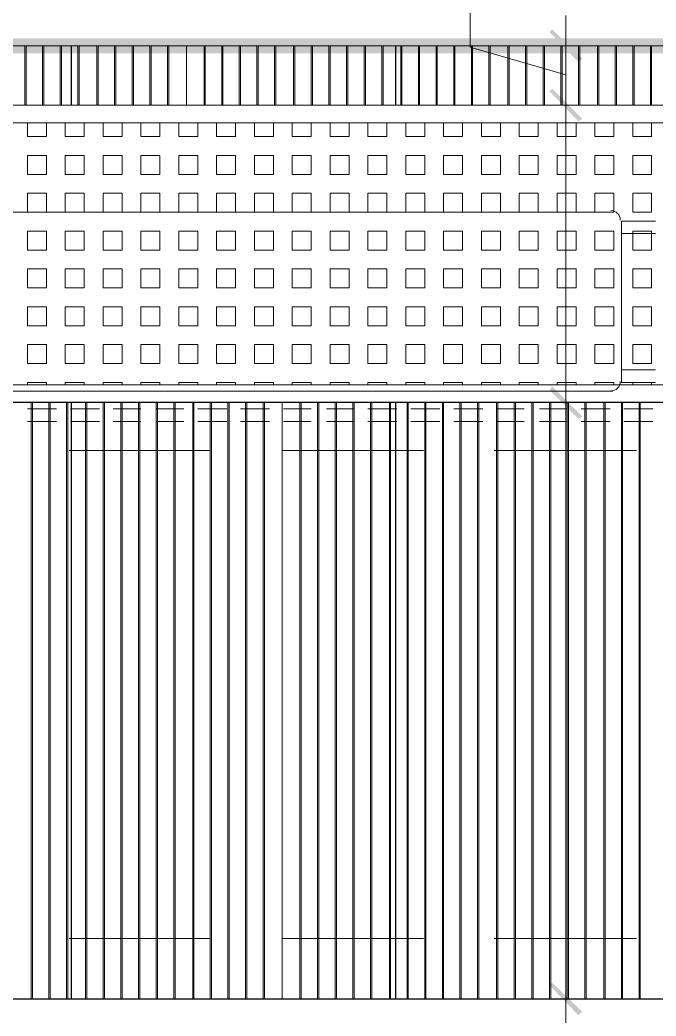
# Model space of a CAD drawing. Header units: millimetres. Extents: x -356862 to 418287, y 0 to 839748.
# Drawn here: x 325756 to 326824, y 778339 to 780012 of the extents above; entities that cross this region are included whole.
import ezdxf

# ---------------------------------------------------------------- set-up
doc = ezdxf.new("R2010")
doc.units = ezdxf.units.MM
doc.layers.add('PDF _Геометрия', color=7, linetype='Continuous', true_color=0xbababa)
doc.layers.add('PDF _Сплошная заливка', color=7, linetype='Continuous', true_color=0xf50000)

msp = doc.modelspace()

# ---------------------------------------------------------------- linework, layer by layer
at = {"layer": 'PDF _Геометрия', "color": 7, "lineweight": 18}
for points in [[(326672.7163, 779318.4296), (326672.7163, 779919.6393), (326511.8292, 779966.2119), (326511.8292, 780355.728)], [(326672.7163, 779818.0264), (326672.7163, 780019.1353)], [(326399.6316, 779968.3288), (326621.9098, 779968.3288)], [(326649.43, 779868.8328), (326621.9098, 779868.8328), (326399.6316, 779868.8328)], [(326672.7163, 779417.9256), (326672.7163, 778319.2361)], [(326630.3776, 779369.2361), (326621.9098, 779369.2361), (326399.6316, 779369.2361)], [(326672.7163, 778418.732), (326672.7163, 777817.5224)], [(326484.309, 778367.9256), (326621.9098, 778367.9256), (326649.43, 778367.9256)]]:
    msp.add_lwpolyline(points, dxfattribs=at)
at = {"layer": 'PDF _Геометрия', "color": 7, "lineweight": 5}
for points in [[(328950.5388, 779968.3288), (324750.5388, 779968.3288)], [(326075.7405, 779288.7925), (325838.6437, 779288.7925)], [(326433.5026, 779288.7925), (326196.4058, 779288.7925)], [(326791.2647, 779288.7925), (326552.0509, 779288.7925)], [(325838.6437, 778469.5385), (326075.7405, 778469.5385)], [(326196.4058, 778469.5385), (326433.5026, 778469.5385)], [(326552.0509, 778469.5385), (326791.2647, 778469.5385)]]:
    msp.add_lwpolyline(points, dxfattribs=at)
at = {"layer": 'PDF _Геометрия', "color": 161, "lineweight": 9, "true_color": 0x7f9fff}
msp.add_lwpolyline([(324750.5388, 779968.3288), (328950.5388, 779968.3288), (328950.5388, 779868.8328), (324750.5388, 779868.8328)], close=True, dxfattribs=at)
at = {"layer": 'PDF _Геометрия', "color": 254, "lineweight": 5, "true_color": 0xdcdcdc}
for points in [[(325764.5509, 779968.3288), (325764.5509, 779868.8328)], [(325796.305, 779968.3288), (325796.305, 779868.8328)], [(325825.9421, 779968.3288), (325825.9421, 779868.8328)], [(325855.5792, 779968.3288), (325855.5792, 779868.8328)], [(325885.2163, 779968.3288), (325885.2163, 779868.8328)], [(325914.8534, 779968.3288), (325914.8534, 779868.8328)], [(325944.4905, 779968.3288), (325944.4905, 779868.8328)], [(325976.2445, 779968.3288), (325976.2445, 779868.8328)], [(326005.8816, 779968.3288), (326005.8816, 779868.8328)], [(326035.5187, 779968.3288), (326035.5187, 779868.8328)], [(326065.1558, 779968.3288), (326065.1558, 779868.8328)], [(326094.7929, 779968.3288), (326094.7929, 779868.8328)], [(326126.5469, 779968.3288), (326126.5469, 779868.8328)], [(326156.184, 779968.3288), (326156.184, 779868.8328)], [(326185.8211, 779968.3288), (326185.8211, 779868.8328)], [(326215.4582, 779968.3288), (326215.4582, 779868.8328)], [(326245.0953, 779968.3288), (326245.0953, 779868.8328)], [(326274.7324, 779968.3288), (326274.7324, 779868.8328)], [(326306.4864, 779968.3288), (326306.4864, 779868.8328)], [(326336.1235, 779968.3288), (326336.1235, 779868.8328)], [(326365.7606, 779968.3288), (326365.7606, 779868.8328)], [(326395.3977, 779968.3288), (326395.3977, 779868.8328)], [(326425.0348, 779968.3288), (326425.0348, 779868.8328)], [(326454.6719, 779968.3288), (326454.6719, 779868.8328)], [(326486.4259, 779968.3288), (326486.4259, 779868.8328)], [(326516.063, 779968.3288), (326516.063, 779868.8328)], [(326545.7001, 779968.3288), (326545.7001, 779868.8328)], [(326575.3372, 779968.3288), (326575.3372, 779868.8328)], [(326604.9743, 779968.3288), (326604.9743, 779868.8328)], [(326636.7284, 779968.3288), (326636.7284, 779868.8328)], [(326666.3655, 779968.3288), (326666.3655, 779868.8328)], [(326696.0026, 779968.3288), (326696.0026, 779868.8328)], [(326725.6397, 779968.3288), (326725.6397, 779868.8328)], [(326755.2768, 779968.3288), (326755.2768, 779868.8328)], [(326784.9138, 779968.3288), (326784.9138, 779868.8328)], [(326816.6679, 779968.3288), (326816.6679, 779868.8328)], [(325777.2526, 779369.2361), (325777.2526, 778367.9256)], [(325806.8897, 779369.2361), (325806.8897, 778367.9256)], [(325836.5268, 779369.2361), (325836.5268, 778367.9256)], [(325866.1638, 779369.2361), (325866.1638, 778367.9256)], [(325895.8009, 779369.2361), (325895.8009, 778367.9256)], [(325925.438, 779369.2361), (325925.438, 778367.9256)], [(325957.1921, 779369.2361), (325957.1921, 778367.9256)], [(325986.8292, 779369.2361), (325986.8292, 778367.9256)], [(326016.4663, 779369.2361), (326016.4663, 778367.9256)], [(326046.1034, 779369.2361), (326046.1034, 778367.9256)], [(326075.7405, 779369.2361), (326075.7405, 778367.9256)], [(326105.3776, 779369.2361), (326105.3776, 778367.9256)], [(326137.1316, 779369.2361), (326137.1316, 778367.9256)], [(326166.7687, 779369.2361), (326166.7687, 778367.9256)], [(326196.4058, 779369.2361), (326196.4058, 778367.9256)], [(326226.0429, 779369.2361), (326226.0429, 778367.9256)], [(326255.68, 779369.2361), (326255.68, 778367.9256)], [(326287.434, 779369.2361), (326287.434, 778367.9256)], [(326317.0711, 779369.2361), (326317.0711, 778367.9256)], [(326346.7082, 779369.2361), (326346.7082, 778367.9256)], [(326376.3453, 779369.2361), (326376.3453, 778367.9256)], [(326405.9824, 779369.2361), (326405.9824, 778367.9256)], [(326435.6195, 779369.2361), (326435.6195, 778367.9256)], [(326467.3735, 779369.2361), (326467.3735, 778367.9256)], [(326497.0106, 779369.2361), (326497.0106, 778367.9256)], [(326526.6477, 779369.2361), (326526.6477, 778367.9256)], [(326556.2848, 779369.2361), (326556.2848, 778367.9256)], [(326585.9219, 779369.2361), (326585.9219, 778367.9256)], [(326615.559, 779369.2361), (326615.559, 778367.9256)], [(326647.313, 779369.2361), (326647.313, 778367.9256)], [(326676.9501, 779369.2361), (326676.9501, 778367.9256)], [(326706.5872, 779369.2361), (326706.5872, 778367.9256)], [(326736.2243, 779369.2361), (326736.2243, 778367.9256)], [(326765.8614, 779369.2361), (326765.8614, 778367.9256)], [(326797.6155, 779369.2361), (326797.6155, 778367.9256)]]:
    msp.add_lwpolyline(points, close=True, dxfattribs=at)
for points in [[(325766.6679, 779868.8328), (325766.6679, 779968.3288)], [(325794.188, 779868.8328), (325794.188, 779968.3288)], [(325823.8251, 779868.8328), (325823.8251, 779968.3288)], [(325853.4622, 779868.8328), (325853.4622, 779968.3288)], [(325887.3332, 779868.8328), (325887.3332, 779968.3288)], [(325916.9703, 779868.8328), (325916.9703, 779968.3288)], [(325946.6074, 779868.8328), (325946.6074, 779968.3288)], [(325974.1276, 779868.8328), (325974.1276, 779968.3288)], [(326003.7647, 779868.8328), (326003.7647, 779968.3288)], [(326035.5187, 779868.8328), (326035.5187, 779968.3288)], [(326067.2727, 779868.8328), (326067.2727, 779968.3288)], [(326096.9098, 779868.8328), (326096.9098, 779968.3288)], [(326124.43, 779868.8328), (326124.43, 779968.3288)], [(326154.0671, 779868.8328), (326154.0671, 779968.3288)], [(326183.7042, 779868.8328), (326183.7042, 779968.3288)], [(326217.5751, 779868.8328), (326217.5751, 779968.3288)], [(326247.2122, 779868.8328), (326247.2122, 779968.3288)], [(326276.8493, 779868.8328), (326276.8493, 779968.3288)], [(326304.3695, 779868.8328), (326304.3695, 779968.3288)], [(326334.0066, 779868.8328), (326334.0066, 779968.3288)], [(326363.6437, 779868.8328), (326363.6437, 779968.3288)], [(326397.5147, 779868.8328), (326397.5147, 779968.3288)], [(326427.1518, 779868.8328), (326427.1518, 779968.3288)], [(326456.7888, 779868.8328), (326456.7888, 779968.3288)], [(326484.309, 779868.8328), (326484.309, 779968.3288)], [(326513.9461, 779868.8328), (326513.9461, 779968.3288)], [(326543.5832, 779868.8328), (326543.5832, 779968.3288)], [(326577.4542, 779868.8328), (326577.4542, 779968.3288)], [(326607.0913, 779868.8328), (326607.0913, 779968.3288)], [(326634.6114, 779868.8328), (326634.6114, 779968.3288)], [(326664.2485, 779868.8328), (326664.2485, 779968.3288)], [(326693.8856, 779868.8328), (326693.8856, 779968.3288)], [(326727.7566, 779868.8328), (326727.7566, 779968.3288)], [(326757.3937, 779868.8328), (326757.3937, 779968.3288)], [(326787.0308, 779868.8328), (326787.0308, 779968.3288)], [(326814.5509, 779868.8328), (326814.5509, 779968.3288)], [(325775.1356, 778367.9256), (325775.1356, 779369.2361)], [(325804.7727, 778367.9256), (325804.7727, 779369.2361)], [(325834.4098, 778367.9256), (325834.4098, 779369.2361)], [(325868.2808, 778367.9256), (325868.2808, 779369.2361)], [(325897.9179, 778367.9256), (325897.9179, 779369.2361)], [(325927.555, 778367.9256), (325927.555, 779369.2361)], [(325955.0751, 778367.9256), (325955.0751, 779369.2361)], [(325984.7122, 778367.9256), (325984.7122, 779369.2361)], [(326014.3493, 778367.9256), (326014.3493, 779369.2361)], [(326048.2203, 778367.9256), (326048.2203, 779369.2361)], [(326077.8574, 778367.9256), (326077.8574, 779369.2361)], [(326107.4945, 778367.9256), (326107.4945, 779369.2361)], [(326135.0147, 778367.9256), (326135.0147, 779369.2361)], [(326164.6518, 778367.9256), (326164.6518, 779369.2361)], [(326196.4058, 778367.9256), (326196.4058, 779369.2361)], [(326228.1598, 778367.9256), (326228.1598, 779369.2361)], [(326257.7969, 778367.9256), (326257.7969, 779369.2361)], [(326285.3171, 778367.9256), (326285.3171, 779369.2361)], [(326314.9542, 778367.9256), (326314.9542, 779369.2361)], [(326344.5913, 778367.9256), (326344.5913, 779369.2361)], [(326378.4622, 778367.9256), (326378.4622, 779369.2361)], [(326408.0993, 778367.9256), (326408.0993, 779369.2361)], [(326437.7364, 778367.9256), (326437.7364, 779369.2361)], [(326465.2566, 778367.9256), (326465.2566, 779369.2361)], [(326494.8937, 778367.9256), (326494.8937, 779369.2361)], [(326524.5308, 778367.9256), (326524.5308, 779369.2361)], [(326558.4018, 778367.9256), (326558.4018, 779369.2361)], [(326588.0388, 778367.9256), (326588.0388, 779369.2361)], [(326617.6759, 778367.9256), (326617.6759, 779369.2361)], [(326645.1961, 778367.9256), (326645.1961, 779369.2361)], [(326674.8332, 778367.9256), (326674.8332, 779369.2361)], [(326704.4703, 778367.9256), (326704.4703, 779369.2361)], [(326738.3413, 778367.9256), (326738.3413, 779369.2361)], [(326767.9784, 778367.9256), (326767.9784, 779369.2361)], [(326795.4985, 778367.9256), (326795.4985, 779369.2361)]]:
    msp.add_lwpolyline(points, dxfattribs=at)
at = {"layer": 'PDF _Геометрия', "color": 150, "lineweight": 30, "true_color": 0x0080ff}
for points in [[(325842.8776, 779868.8328), (325842.8776, 779968.3288)], [(326386.93, 779868.8328), (326386.93, 779968.3288)], [(325842.8776, 778367.9256), (325842.8776, 779369.2361)], [(326386.93, 778367.9256), (326386.93, 779369.2361)]]:
    msp.add_lwpolyline(points, dxfattribs=at)
at = {"layer": 'PDF _Геометрия', "color": 6, "lineweight": 9}
for points in [[(324750.5388, 779868.8328), (328950.5388, 779868.8328), (328950.5388, 779369.2361), (324750.5388, 779369.2361)], [(324780.1759, 779839.1957), (328920.9018, 779839.1957), (328920.9018, 779398.8732), (324780.1759, 779398.8732)], [(324750.5388, 777868.3288), (328050.8413, 777868.3288), (328050.8413, 778367.9256), (324750.5388, 778367.9256)]]:
    msp.add_lwpolyline(points, close=True, dxfattribs=at)
at = {"layer": 'PDF _Геометрия', "color": 6, "lineweight": 5}
for points in [[(325768.7848, 779839.1957), (325768.7848, 779815.9094), (325800.5388, 779815.9094), (325800.5388, 779839.1957)], [(325832.2929, 779839.1957), (325832.2929, 779815.9094), (325864.0469, 779815.9094), (325864.0469, 779839.1957)], [(325895.8009, 779839.1957), (325895.8009, 779815.9094), (325927.555, 779815.9094), (325927.555, 779839.1957)], [(325959.309, 779839.1957), (325959.309, 779815.9094), (325991.063, 779815.9094), (325991.063, 779839.1957)], [(326022.8171, 779839.1957), (326022.8171, 779815.9094), (326054.5711, 779815.9094), (326054.5711, 779839.1957)], [(326086.3251, 779839.1957), (326086.3251, 779815.9094), (326118.0792, 779815.9094), (326118.0792, 779839.1957)], [(326149.8332, 779839.1957), (326149.8332, 779815.9094), (326181.5872, 779815.9094), (326181.5872, 779839.1957)], [(326213.3413, 779839.1957), (326213.3413, 779815.9094), (326245.0953, 779815.9094), (326245.0953, 779839.1957)], [(326276.8493, 779839.1957), (326276.8493, 779815.9094), (326308.6034, 779815.9094), (326308.6034, 779839.1957)], [(326340.3574, 779839.1957), (326340.3574, 779815.9094), (326372.1114, 779815.9094), (326372.1114, 779839.1957)], [(326403.8655, 779839.1957), (326403.8655, 779815.9094), (326435.6195, 779815.9094), (326435.6195, 779839.1957)], [(326467.3735, 779839.1957), (326467.3735, 779815.9094), (326499.1276, 779815.9094), (326499.1276, 779839.1957)], [(326530.8816, 779839.1957), (326530.8816, 779815.9094), (326562.6356, 779815.9094), (326562.6356, 779839.1957)], [(326594.3897, 779839.1957), (326594.3897, 779815.9094), (326626.1437, 779815.9094), (326626.1437, 779839.1957)], [(326657.8977, 779839.1957), (326657.8977, 779815.9094), (326689.6518, 779815.9094), (326689.6518, 779839.1957)], [(326721.4058, 779839.1957), (326721.4058, 779815.9094), (326753.1598, 779815.9094), (326753.1598, 779839.1957)], [(326784.9138, 779839.1957), (326784.9138, 779815.9094), (326816.6679, 779815.9094), (326816.6679, 779839.1957)], [(325768.7848, 779398.8732), (325768.7848, 779403.107), (325800.5388, 779403.107), (325800.5388, 779398.8732)], [(325832.2929, 779398.8732), (325832.2929, 779403.107), (325864.0469, 779403.107), (325864.0469, 779398.8732)], [(325895.8009, 779398.8732), (325895.8009, 779403.107), (325927.555, 779403.107), (325927.555, 779398.8732)], [(325959.309, 779398.8732), (325959.309, 779403.107), (325991.063, 779403.107), (325991.063, 779398.8732)], [(326022.8171, 779398.8732), (326022.8171, 779403.107), (326054.5711, 779403.107), (326054.5711, 779398.8732)], [(326086.3251, 779398.8732), (326086.3251, 779403.107), (326118.0792, 779403.107), (326118.0792, 779398.8732)], [(326149.8332, 779398.8732), (326149.8332, 779403.107), (326181.5872, 779403.107), (326181.5872, 779398.8732)], [(326213.3413, 779398.8732), (326213.3413, 779403.107), (326245.0953, 779403.107), (326245.0953, 779398.8732)], [(326276.8493, 779398.8732), (326276.8493, 779403.107), (326308.6034, 779403.107), (326308.6034, 779398.8732)], [(326340.3574, 779398.8732), (326340.3574, 779403.107), (326372.1114, 779403.107), (326372.1114, 779398.8732)], [(326403.8655, 779398.8732), (326403.8655, 779403.107), (326435.6195, 779403.107), (326435.6195, 779398.8732)], [(326467.3735, 779398.8732), (326467.3735, 779403.107), (326499.1276, 779403.107), (326499.1276, 779398.8732)], [(326530.8816, 779398.8732), (326530.8816, 779403.107), (326562.6356, 779403.107), (326562.6356, 779398.8732)], [(326594.3897, 779398.8732), (326594.3897, 779403.107), (326626.1437, 779403.107), (326626.1437, 779398.8732)], [(326657.8977, 779398.8732), (326657.8977, 779403.107), (326689.6518, 779403.107), (326689.6518, 779398.8732)], [(326721.4058, 779398.8732), (326721.4058, 779403.107), (326753.1598, 779403.107), (326753.1598, 779398.8732)], [(326784.9138, 779398.8732), (326784.9138, 779403.107), (326816.6679, 779403.107), (326816.6679, 779398.8732)]]:
    msp.add_lwpolyline(points, dxfattribs=at)
for points in [[(325800.5388, 779784.1554), (325800.5388, 779752.4014), (325768.7848, 779752.4014), (325768.7848, 779784.1554)], [(325864.0469, 779784.1554), (325864.0469, 779752.4014), (325832.2929, 779752.4014), (325832.2929, 779784.1554)], [(325927.555, 779784.1554), (325927.555, 779752.4014), (325895.8009, 779752.4014), (325895.8009, 779784.1554)], [(325991.063, 779784.1554), (325991.063, 779752.4014), (325959.309, 779752.4014), (325959.309, 779784.1554)], [(326054.5711, 779784.1554), (326054.5711, 779752.4014), (326022.8171, 779752.4014), (326022.8171, 779784.1554)], [(326118.0792, 779784.1554), (326118.0792, 779752.4014), (326086.3251, 779752.4014), (326086.3251, 779784.1554)], [(326181.5872, 779784.1554), (326181.5872, 779752.4014), (326149.8332, 779752.4014), (326149.8332, 779784.1554)], [(326245.0953, 779784.1554), (326245.0953, 779752.4014), (326213.3413, 779752.4014), (326213.3413, 779784.1554)], [(326308.6034, 779784.1554), (326308.6034, 779752.4014), (326276.8493, 779752.4014), (326276.8493, 779784.1554)], [(326372.1114, 779784.1554), (326372.1114, 779752.4014), (326340.3574, 779752.4014), (326340.3574, 779784.1554)], [(326435.6195, 779784.1554), (326435.6195, 779752.4014), (326403.8655, 779752.4014), (326403.8655, 779784.1554)], [(326499.1276, 779784.1554), (326499.1276, 779752.4014), (326467.3735, 779752.4014), (326467.3735, 779784.1554)], [(326562.6356, 779784.1554), (326562.6356, 779752.4014), (326530.8816, 779752.4014), (326530.8816, 779784.1554)], [(326626.1437, 779784.1554), (326626.1437, 779752.4014), (326594.3897, 779752.4014), (326594.3897, 779784.1554)], [(326689.6518, 779784.1554), (326689.6518, 779752.4014), (326657.8977, 779752.4014), (326657.8977, 779784.1554)], [(326753.1598, 779784.1554), (326753.1598, 779752.4014), (326721.4058, 779752.4014), (326721.4058, 779784.1554)], [(326816.6679, 779784.1554), (326816.6679, 779752.4014), (326784.9138, 779752.4014), (326784.9138, 779784.1554)], [(325800.5388, 779720.6474), (325800.5388, 779688.8933), (325768.7848, 779688.8933), (325768.7848, 779720.6474)], [(325864.0469, 779720.6474), (325864.0469, 779688.8933), (325832.2929, 779688.8933), (325832.2929, 779720.6474)], [(325927.555, 779720.6474), (325927.555, 779688.8933), (325895.8009, 779688.8933), (325895.8009, 779720.6474)], [(325991.063, 779720.6474), (325991.063, 779688.8933), (325959.309, 779688.8933), (325959.309, 779720.6474)], [(326054.5711, 779720.6474), (326054.5711, 779688.8933), (326022.8171, 779688.8933), (326022.8171, 779720.6474)], [(326118.0792, 779720.6474), (326118.0792, 779688.8933), (326086.3251, 779688.8933), (326086.3251, 779720.6474)], [(326181.5872, 779720.6474), (326181.5872, 779688.8933), (326149.8332, 779688.8933), (326149.8332, 779720.6474)], [(326245.0953, 779720.6474), (326245.0953, 779688.8933), (326213.3413, 779688.8933), (326213.3413, 779720.6474)], [(326308.6034, 779720.6474), (326308.6034, 779688.8933), (326276.8493, 779688.8933), (326276.8493, 779720.6474)], [(326372.1114, 779720.6474), (326372.1114, 779688.8933), (326340.3574, 779688.8933), (326340.3574, 779720.6474)], [(326435.6195, 779720.6474), (326435.6195, 779688.8933), (326403.8655, 779688.8933), (326403.8655, 779720.6474)], [(326499.1276, 779720.6474), (326499.1276, 779688.8933), (326467.3735, 779688.8933), (326467.3735, 779720.6474)], [(326562.6356, 779720.6474), (326562.6356, 779688.8933), (326530.8816, 779688.8933), (326530.8816, 779720.6474)], [(326626.1437, 779720.6474), (326626.1437, 779688.8933), (326594.3897, 779688.8933), (326594.3897, 779720.6474)], [(326689.6518, 779720.6474), (326689.6518, 779688.8933), (326657.8977, 779688.8933), (326657.8977, 779720.6474)], [(326753.1598, 779720.6474), (326753.1598, 779688.8933), (326721.4058, 779688.8933), (326721.4058, 779720.6474)], [(326816.6679, 779720.6474), (326816.6679, 779688.8933), (326784.9138, 779688.8933), (326784.9138, 779720.6474)], [(325800.5388, 779657.1393), (325800.5388, 779625.3853), (325768.7848, 779625.3853), (325768.7848, 779657.1393)], [(325864.0469, 779657.1393), (325864.0469, 779625.3853), (325832.2929, 779625.3853), (325832.2929, 779657.1393)], [(325927.555, 779657.1393), (325927.555, 779625.3853), (325895.8009, 779625.3853), (325895.8009, 779657.1393)], [(325991.063, 779657.1393), (325991.063, 779625.3853), (325959.309, 779625.3853), (325959.309, 779657.1393)], [(326054.5711, 779657.1393), (326054.5711, 779625.3853), (326022.8171, 779625.3853), (326022.8171, 779657.1393)], [(326118.0792, 779657.1393), (326118.0792, 779625.3853), (326086.3251, 779625.3853), (326086.3251, 779657.1393)], [(326181.5872, 779657.1393), (326181.5872, 779625.3853), (326149.8332, 779625.3853), (326149.8332, 779657.1393)], [(326245.0953, 779657.1393), (326245.0953, 779625.3853), (326213.3413, 779625.3853), (326213.3413, 779657.1393)], [(326308.6034, 779657.1393), (326308.6034, 779625.3853), (326276.8493, 779625.3853), (326276.8493, 779657.1393)], [(326372.1114, 779657.1393), (326372.1114, 779625.3853), (326340.3574, 779625.3853), (326340.3574, 779657.1393)], [(326435.6195, 779657.1393), (326435.6195, 779625.3853), (326403.8655, 779625.3853), (326403.8655, 779657.1393)], [(326499.1276, 779657.1393), (326499.1276, 779625.3853), (326467.3735, 779625.3853), (326467.3735, 779657.1393)], [(326562.6356, 779657.1393), (326562.6356, 779625.3853), (326530.8816, 779625.3853), (326530.8816, 779657.1393)], [(326626.1437, 779657.1393), (326626.1437, 779625.3853), (326594.3897, 779625.3853), (326594.3897, 779657.1393)], [(326689.6518, 779657.1393), (326689.6518, 779625.3853), (326657.8977, 779625.3853), (326657.8977, 779657.1393)], [(326753.1598, 779657.1393), (326753.1598, 779625.3853), (326721.4058, 779625.3853), (326721.4058, 779657.1393)], [(326816.6679, 779657.1393), (326816.6679, 779625.3853), (326784.9138, 779625.3853), (326784.9138, 779657.1393)], [(325800.5388, 779593.6312), (325800.5388, 779561.8772), (325768.7848, 779561.8772), (325768.7848, 779593.6312)], [(325864.0469, 779593.6312), (325864.0469, 779561.8772), (325832.2929, 779561.8772), (325832.2929, 779593.6312)], [(325927.555, 779593.6312), (325927.555, 779561.8772), (325895.8009, 779561.8772), (325895.8009, 779593.6312)], [(325991.063, 779593.6312), (325991.063, 779561.8772), (325959.309, 779561.8772), (325959.309, 779593.6312)], [(326054.5711, 779593.6312), (326054.5711, 779561.8772), (326022.8171, 779561.8772), (326022.8171, 779593.6312)], [(326118.0792, 779593.6312), (326118.0792, 779561.8772), (326086.3251, 779561.8772), (326086.3251, 779593.6312)], [(326181.5872, 779593.6312), (326181.5872, 779561.8772), (326149.8332, 779561.8772), (326149.8332, 779593.6312)], [(326245.0953, 779593.6312), (326245.0953, 779561.8772), (326213.3413, 779561.8772), (326213.3413, 779593.6312)], [(326308.6034, 779593.6312), (326308.6034, 779561.8772), (326276.8493, 779561.8772), (326276.8493, 779593.6312)], [(326372.1114, 779593.6312), (326372.1114, 779561.8772), (326340.3574, 779561.8772), (326340.3574, 779593.6312)], [(326435.6195, 779593.6312), (326435.6195, 779561.8772), (326403.8655, 779561.8772), (326403.8655, 779593.6312)], [(326499.1276, 779593.6312), (326499.1276, 779561.8772), (326467.3735, 779561.8772), (326467.3735, 779593.6312)], [(326562.6356, 779593.6312), (326562.6356, 779561.8772), (326530.8816, 779561.8772), (326530.8816, 779593.6312)], [(326626.1437, 779593.6312), (326626.1437, 779561.8772), (326594.3897, 779561.8772), (326594.3897, 779593.6312)], [(326689.6518, 779593.6312), (326689.6518, 779561.8772), (326657.8977, 779561.8772), (326657.8977, 779593.6312)], [(326753.1598, 779593.6312), (326753.1598, 779561.8772), (326721.4058, 779561.8772), (326721.4058, 779593.6312)], [(326816.6679, 779593.6312), (326816.6679, 779561.8772), (326784.9138, 779561.8772), (326784.9138, 779593.6312)], [(325800.5388, 779530.1232), (325800.5388, 779498.3691), (325768.7848, 779498.3691), (325768.7848, 779530.1232)], [(325864.0469, 779530.1232), (325864.0469, 779498.3691), (325832.2929, 779498.3691), (325832.2929, 779530.1232)], [(325927.555, 779530.1232), (325927.555, 779498.3691), (325895.8009, 779498.3691), (325895.8009, 779530.1232)], [(325991.063, 779530.1232), (325991.063, 779498.3691), (325959.309, 779498.3691), (325959.309, 779530.1232)], [(326054.5711, 779530.1232), (326054.5711, 779498.3691), (326022.8171, 779498.3691), (326022.8171, 779530.1232)], [(326118.0792, 779530.1232), (326118.0792, 779498.3691), (326086.3251, 779498.3691), (326086.3251, 779530.1232)], [(326181.5872, 779530.1232), (326181.5872, 779498.3691), (326149.8332, 779498.3691), (326149.8332, 779530.1232)], [(326245.0953, 779530.1232), (326245.0953, 779498.3691), (326213.3413, 779498.3691), (326213.3413, 779530.1232)], [(326308.6034, 779530.1232), (326308.6034, 779498.3691), (326276.8493, 779498.3691), (326276.8493, 779530.1232)], [(326372.1114, 779530.1232), (326372.1114, 779498.3691), (326340.3574, 779498.3691), (326340.3574, 779530.1232)], [(326435.6195, 779530.1232), (326435.6195, 779498.3691), (326403.8655, 779498.3691), (326403.8655, 779530.1232)], [(326499.1276, 779530.1232), (326499.1276, 779498.3691), (326467.3735, 779498.3691), (326467.3735, 779530.1232)], [(326562.6356, 779530.1232), (326562.6356, 779498.3691), (326530.8816, 779498.3691), (326530.8816, 779530.1232)], [(326626.1437, 779530.1232), (326626.1437, 779498.3691), (326594.3897, 779498.3691), (326594.3897, 779530.1232)], [(326689.6518, 779530.1232), (326689.6518, 779498.3691), (326657.8977, 779498.3691), (326657.8977, 779530.1232)], [(326753.1598, 779530.1232), (326753.1598, 779498.3691), (326721.4058, 779498.3691), (326721.4058, 779530.1232)], [(326816.6679, 779530.1232), (326816.6679, 779498.3691), (326784.9138, 779498.3691), (326784.9138, 779530.1232)], [(325800.5388, 779466.6151), (325800.5388, 779434.8611), (325768.7848, 779434.8611), (325768.7848, 779466.6151)], [(325864.0469, 779466.6151), (325864.0469, 779434.8611), (325832.2929, 779434.8611), (325832.2929, 779466.6151)], [(325927.555, 779466.6151), (325927.555, 779434.8611), (325895.8009, 779434.8611), (325895.8009, 779466.6151)], [(325991.063, 779466.6151), (325991.063, 779434.8611), (325959.309, 779434.8611), (325959.309, 779466.6151)], [(326054.5711, 779466.6151), (326054.5711, 779434.8611), (326022.8171, 779434.8611), (326022.8171, 779466.6151)], [(326118.0792, 779466.6151), (326118.0792, 779434.8611), (326086.3251, 779434.8611), (326086.3251, 779466.6151)], [(326181.5872, 779466.6151), (326181.5872, 779434.8611), (326149.8332, 779434.8611), (326149.8332, 779466.6151)], [(326245.0953, 779466.6151), (326245.0953, 779434.8611), (326213.3413, 779434.8611), (326213.3413, 779466.6151)], [(326308.6034, 779466.6151), (326308.6034, 779434.8611), (326276.8493, 779434.8611), (326276.8493, 779466.6151)], [(326372.1114, 779466.6151), (326372.1114, 779434.8611), (326340.3574, 779434.8611), (326340.3574, 779466.6151)], [(326435.6195, 779466.6151), (326435.6195, 779434.8611), (326403.8655, 779434.8611), (326403.8655, 779466.6151)], [(326499.1276, 779466.6151), (326499.1276, 779434.8611), (326467.3735, 779434.8611), (326467.3735, 779466.6151)], [(326562.6356, 779466.6151), (326562.6356, 779434.8611), (326530.8816, 779434.8611), (326530.8816, 779466.6151)], [(326626.1437, 779466.6151), (326626.1437, 779434.8611), (326594.3897, 779434.8611), (326594.3897, 779466.6151)], [(326689.6518, 779466.6151), (326689.6518, 779434.8611), (326657.8977, 779434.8611), (326657.8977, 779466.6151)], [(326753.1598, 779466.6151), (326753.1598, 779434.8611), (326721.4058, 779434.8611), (326721.4058, 779466.6151)], [(326816.6679, 779466.6151), (326816.6679, 779434.8611), (326784.9138, 779434.8611), (326784.9138, 779466.6151)]]:
    msp.add_lwpolyline(points, close=True, dxfattribs=at)
at = {"layer": 'PDF _Геометрия', "lineweight": 5}
for points in [[(326751.0429, 779688.8933), (324979.1679, 779688.8933)], [(326765.8614, 779403.107), (326765.8614, 779674.0748)], [(324979.1679, 779388.2885), (326751.0429, 779388.2885)]]:
    msp.add_lwpolyline(points, dxfattribs=at)
at = {"layer": 'PDF _Геометрия', "color": 252, "lineweight": 5, "true_color": 0x989898}
for points in [[(326823.0187, 779674.0748), (326765.8614, 779674.0748)], [(326765.8614, 779652.9054), (326823.0187, 779652.9054)], [(326823.0187, 779424.2764), (326765.8614, 779424.2764)], [(326765.8614, 779403.107), (326823.0187, 779403.107)], [(325817.4743, 779358.6514), (325768.7848, 779358.6514)], [(325889.4501, 779358.6514), (325840.7606, 779358.6514)], [(325959.309, 779358.6514), (325912.7364, 779358.6514)], [(326031.2848, 779358.6514), (325984.7122, 779358.6514)], [(326103.2606, 779358.6514), (326054.5711, 779358.6514)], [(326175.2364, 779358.6514), (326126.5469, 779358.6514)], [(326245.0953, 779358.6514), (326198.5227, 779358.6514)], [(326317.0711, 779358.6514), (326270.4985, 779358.6514)], [(326389.0469, 779358.6514), (326340.3574, 779358.6514)], [(326461.0227, 779358.6514), (326412.3332, 779358.6514)], [(326532.9985, 779358.6514), (326484.309, 779358.6514)], [(326602.8574, 779358.6514), (326556.2848, 779358.6514)], [(326674.8332, 779358.6514), (326628.2606, 779358.6514)], [(326746.809, 779358.6514), (326698.1195, 779358.6514)], [(326818.7848, 779358.6514), (326770.0953, 779358.6514)], [(325768.7848, 779337.482), (325817.4743, 779337.482)], [(325840.7606, 779337.482), (325889.4501, 779337.482)], [(325912.7364, 779337.482), (325959.309, 779337.482)], [(325984.7122, 779337.482), (326031.2848, 779337.482)], [(326054.5711, 779337.482), (326103.2606, 779337.482)], [(326126.5469, 779337.482), (326175.2364, 779337.482)], [(326198.5227, 779337.482), (326245.0953, 779337.482)], [(326270.4985, 779337.482), (326317.0711, 779337.482)], [(326340.3574, 779337.482), (326389.0469, 779337.482)], [(326412.3332, 779337.482), (326461.0227, 779337.482)], [(326484.309, 779337.482), (326532.9985, 779337.482)], [(326556.2848, 779337.482), (326602.8574, 779337.482)], [(326628.2606, 779337.482), (326674.8332, 779337.482)], [(326698.1195, 779337.482), (326746.809, 779337.482)], [(326770.0953, 779337.482), (326818.7848, 779337.482)]]:
    msp.add_lwpolyline(points, dxfattribs=at)
at = {"layer": 'PDF _Геометрия', "color": 150, "lineweight": 30, "true_color": 0x0080ff}
for points in [[(325355.9824, 776608.7522), (325355.9824, 776968.6312), (325654.4703, 776968.6312), (325955.0751, 776968.6312), (326255.68, 776968.6312), (326255.68, 777328.5103), (326556.2848, 777328.5103), (326854.7727, 777328.5103), (327155.3776, 777328.5103), (327155.3776, 777688.3893), (327455.9824, 777688.3893), (327756.5872, 777688.3893), (328050.8413, 777688.3893), (328050.8413, 778048.2683), (328806.5872, 778048.2683), (328806.5872, 778768.0264), (328956.8897, 778768.0264), (328956.8897, 779369.2361), (324754.7727, 779369.2361), (324754.7727, 776608.7522)], [(328050.8413, 777868.3288), (328050.8413, 778367.9256), (324750.5388, 778367.9256), (324750.5388, 777868.3288)]]:
    msp.add_lwpolyline(points, close=True, dxfattribs=at)
at = {"layer": 'PDF _Геометрия', "lineweight": 5}
for centre, start, end in [((326748.155, 779675.6803), 359.9999572, 90.0000428), ((326748.155, 779404.7006), 270, 0.0000428)]:
    msp.add_arc(centre, 15.877, start, end, dxfattribs=at)
at = {"layer": 'PDF _Сплошная заливка', "color": 5, "transparency": 33554559}
for points in [[(324250.9421, 779981.0304), (324250.9421, 779955.6272), (329564.4501, 779981.0304)], [(324250.9421, 779955.6272), (329564.4501, 779981.0304), (329564.4501, 779955.6272)]]:
    msp.add_solid(points, dxfattribs=at)
at = {"layer": 'PDF _Сплошная заливка', "color": 7, "transparency": 33554559}
for points in [[(326700.2364, 779947.1594), (326645.1961, 779991.6151), (326649.43, 779995.849)], [(326693.8856, 779940.8086), (326700.2364, 779947.1594), (326645.1961, 779991.6151)], [(326700.2364, 779845.5465), (326645.1961, 779892.1191), (326649.43, 779896.353)], [(326649.43, 779896.353), (326645.1961, 779892.1191), (326700.2364, 779845.5465)], [(326693.8856, 779841.3127), (326700.2364, 779845.5465), (326645.1961, 779892.1191)], [(326645.1961, 779892.1191), (326700.2364, 779845.5465), (326693.8856, 779841.3127)], [(326649.43, 779396.7562), (326645.1961, 779390.4054), (326700.2364, 779345.9498)], [(326700.2364, 779345.9498), (326645.1961, 779390.4054), (326649.43, 779396.7562)], [(326645.1961, 779390.4054), (326700.2364, 779345.9498), (326693.8856, 779341.7159)], [(326693.8856, 779341.7159), (326700.2364, 779345.9498), (326645.1961, 779390.4054)], [(326649.43, 778395.4457), (326645.1961, 778391.2119), (326700.2364, 778346.7562)], [(326700.2364, 778346.7562), (326645.1961, 778391.2119), (326649.43, 778395.4457)], [(326645.1961, 778391.2119), (326700.2364, 778346.7562), (326693.8856, 778340.4054)], [(326693.8856, 778340.4054), (326700.2364, 778346.7562), (326645.1961, 778391.2119)]]:
    msp.add_solid(points, dxfattribs=at)

doc.saveas('drawing.dxf')
